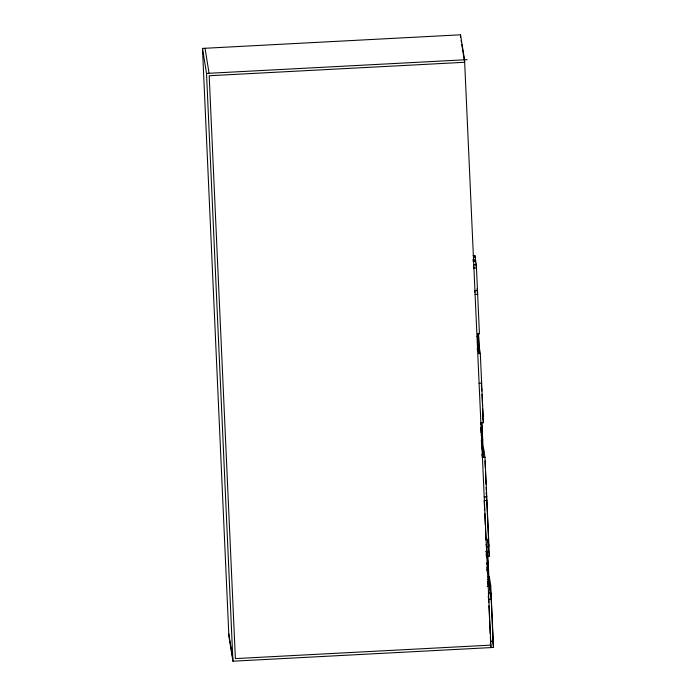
<?xml version="1.0" encoding="UTF-8"?>
<svg xmlns="http://www.w3.org/2000/svg" width="696" height="696" viewBox="0 0 696 696"><rect width="100%" height="100%" fill="white"/><g stroke="black" fill="none" stroke-linecap="round" stroke-linejoin="round"><path stroke-width="1.04" d="M489.392 579.463L489.262 576.497L490.75 585.71L493.525 647.454L232.942 661.2L228.888 636.188L202.475 48.407L460.508 34.8L464.554 59.812L490.976 647.593L490.306 643.495M202.475 48.407L206.521 73.419L467.112 59.673M473.132 255.536L474.829 255.441L476.325 264.654L479.431 333.81L478.152 333.871L478.265 336.342L476.986 336.412M473.767 264.793L476.325 264.654M474.933 290.684L477.491 290.545L477.143 288.431M475.098 294.425L477.656 294.295L476.995 290.197M477.447 335.898L477.865 346.39L479.144 346.33L480.318 353.568L483.424 422.716L480.875 422.855M480.318 353.568L479.039 353.629L478.935 351.167L477.656 351.228L477.178 348.313M479.1 383.339L481.649 383.2L481.319 381.156M481.11 435.035L482.18 434.983L481.841 427.57L480.779 427.631L481.014 432.921M482.398 439.915L481.336 439.976L481.667 447.38L482.728 447.328L481.545 434.652M489.418 556.078L487.931 546.865L486.434 546.943L487.931 556.156L489.418 556.078L484.982 457.289L482.424 457.429L481.928 454.358M484.198 496.944L486.756 496.805L486.095 492.707M485.46 528.334L485.982 540.079L488.54 539.939L486.765 500.433L484.207 500.563L484.642 510.177M485.643 551.362L486.713 551.302L488 564.639L486.939 564.691L486.843 562.577M486.608 557.287L487.67 557.226M487.6 579.516L488.67 579.455L488.34 572.042L487.27 572.103L486.791 569.137M488.27 579.646L489.262 585.788L490.75 585.71M487.148 586.51L489.706 586.38L491.193 595.593M488.435 592.722L490.141 592.635L491.202 599.212L493.09 641.199L490.541 641.338L490.341 637.031M488.192 596.533L488.653 599.352L491.202 599.212M461.126 40.394L461.465 42.482M461.796 44.561L464.667 62.283L209.191 75.751L235.379 658.599L490.863 645.122L490.367 642.051M475.446 261.705L475.107 259.582L475.203 261.722M475.786 263.827L476.473 268.064L473.924 268.195L473.576 266.081M472.941 259.669L473.271 261.722M474.437 290.336L474.768 292.381M477.795 333.428L478.265 336.342M477.83 344.363L478.935 351.167M477.865 346.39L479.039 353.629M481.354 384.94L481.85 391.056M482.685 414.581L482.989 416.46L482.659 409.048M482.598 417.6L483.424 422.716M481.293 422.385L482.163 427.736M481.841 427.57L480.988 422.307L481.084 424.421M481.85 434.739L482.711 440.081M484.982 457.289L483.485 448.076L483.677 452.348M482.05 443.117L482.563 446.275M482.058 444.944L483.268 452.435M481.997 448.154L483.494 457.368L481.937 422.794M486.156 496.666L486.765 500.433M488.235 538.06L488.54 539.939M487.983 540.053L488.975 546.203M486.086 544.289L486.417 546.334M486.2 552.119L486.869 556.208M487.522 561.672L488 564.639M486.121 554.32L486.443 556.295M487.435 563.803L488.592 570.972M487.374 566.126L488.34 572.042M486.869 566.935L487.531 571.033M488.192 576.497L488.67 579.455M487.531 581.752L488.2 585.849M488.314 593.679L488.644 595.724M492.481 637.44L493.09 641.199M492.368 640.285L493.525 647.454M205.024 48.276L209.078 73.289M228.775 633.717L232.829 658.729M481.989 394.232L482.519 405.872M484.99 460.917L485.321 468.321M485.469 471.497L486.034 484.198M486.182 487.374L486.321 490.55M478.587 333.845L479.144 346.33M474.829 255.441L474.924 257.564M475.02 259.678L475.116 261.792M478.5 337.125L478.944 346.878M487.618 539.948L487.931 546.865M489.566 583.413L490.045 593.94M487.931 556.156L489.262 585.788M481.467 434.617L481.684 437.827M486.852 554.477L487 557.653M484.79 513.378L485.312 525.123M488.653 599.352L488.792 602.579M488.94 605.807L489.523 618.727M489.619 620.884L490.202 633.795M460.508 34.8L460.622 37.271M206.521 73.419L232.942 661.2"/></g></svg>
